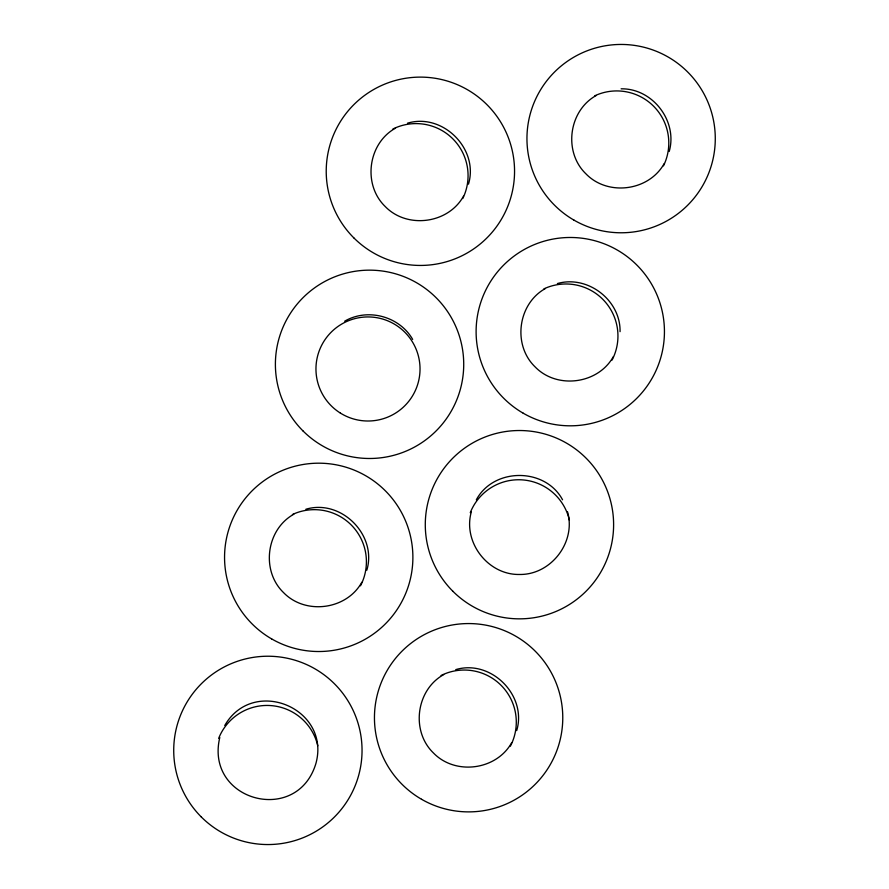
<?xml version="1.0" encoding="UTF-8"?>
<svg xmlns="http://www.w3.org/2000/svg" width="889" height="889" viewBox="0 0 889 889"><rect width="100%" height="100%" fill="white"/><g stroke="black" fill="none" stroke-linecap="round" stroke-linejoin="round"><path stroke-width="1.33" d="M219.794 737.503C204.592 801.033 297.371 825.892 315.973 763.273C330.841 708.166 253.221 676.018 224.761 725.491M366.813 570.238C377.403 534.978 341.087 498.662 305.838 509.264M468.481 184.167C479.082 148.907 442.766 112.592 407.506 123.182M471.348 511.797C462.624 542.112 487.905 575.061 519.443 574.472C550.98 575.061 576.261 542.112 567.538 511.797M516.698 730.602C527.288 695.354 490.972 659.038 455.724 669.628M669.206 151.497C677.929 121.182 652.648 88.233 621.111 88.822M463.513 196.169C448.245 223.772 407.073 229.195 385.181 206.481C362.479 184.601 367.89 143.429 395.494 128.16M664.239 163.509C648.97 191.113 607.798 196.525 585.907 173.811C563.193 151.93 568.616 110.758 596.219 95.49M361.834 582.251C346.577 609.854 305.405 615.266 283.513 592.563C260.799 570.671 266.222 529.5 293.826 514.231M476.326 499.796C493.762 467.37 545.124 467.37 562.559 499.796M613.399 356.545C598.13 384.148 556.959 389.571 535.078 366.857C512.364 344.965 517.787 303.794 545.39 288.525M511.731 742.615C496.462 770.218 455.29 775.641 433.399 752.927C410.685 731.036 416.108 689.864 443.711 674.607M344.665 321.196C367.657 307.727 399.494 316.262 412.674 339.42M557.392 283.558C587.707 274.834 620.655 300.115 620.066 331.653M543.979 288.825A52.04 52.04 0 0 1 612.043 360.101M470.27 512.675A52.04 52.04 0 0 1 569.393 520.154M292.414 514.52A52.04 52.04 0 0 1 360.49 585.807M218.672 738.348A52.04 52.04 0 0 1 317.784 745.827M441.077 675.484A52.04 52.04 0 0 1 510.375 746.182M392.86 129.038A52.04 52.04 0 0 1 462.769 198.514M594.808 95.779A52.04 52.04 0 0 1 663.494 165.843M340.354 413.063A52.04 52.04 0 0 0 419.997 370.857A52.04 52.04 0 0 0 343.621 322.996A52.04 52.04 0 0 0 340.354 413.063M201.303 816.969A94.156 94.156 0 0 0 358.834 774.764A94.156 94.156 0 0 0 243.508 659.438A94.156 94.156 0 0 0 201.303 816.969M421.53 799.267A94.156 94.156 0 0 0 562.77 717.723A94.156 94.156 0 0 0 421.53 636.18A94.156 94.156 0 0 0 421.53 799.267M271.645 638.902A94.156 94.156 0 0 0 412.885 557.347A94.156 94.156 0 0 0 271.645 475.804A94.156 94.156 0 0 0 271.645 638.902M452.868 591.263A94.156 94.156 0 0 0 610.399 549.058A94.156 94.156 0 0 0 495.073 433.732A94.156 94.156 0 0 0 452.868 591.263M302.971 430.898A94.156 94.156 0 0 0 460.513 388.682A94.156 94.156 0 0 0 345.188 273.368A94.156 94.156 0 0 0 302.971 430.898M523.199 413.196A94.156 94.156 0 0 0 664.439 331.653A94.156 94.156 0 0 0 523.199 250.098A94.156 94.156 0 0 0 523.199 413.196M353.811 237.863A94.156 94.156 0 0 0 511.342 195.647A94.156 94.156 0 0 0 396.027 80.321A94.156 94.156 0 0 0 353.811 237.863M574.038 220.161A94.156 94.156 0 0 0 715.278 138.606A94.156 94.156 0 0 0 574.038 57.063A94.156 94.156 0 0 0 574.038 220.161"/></g></svg>
